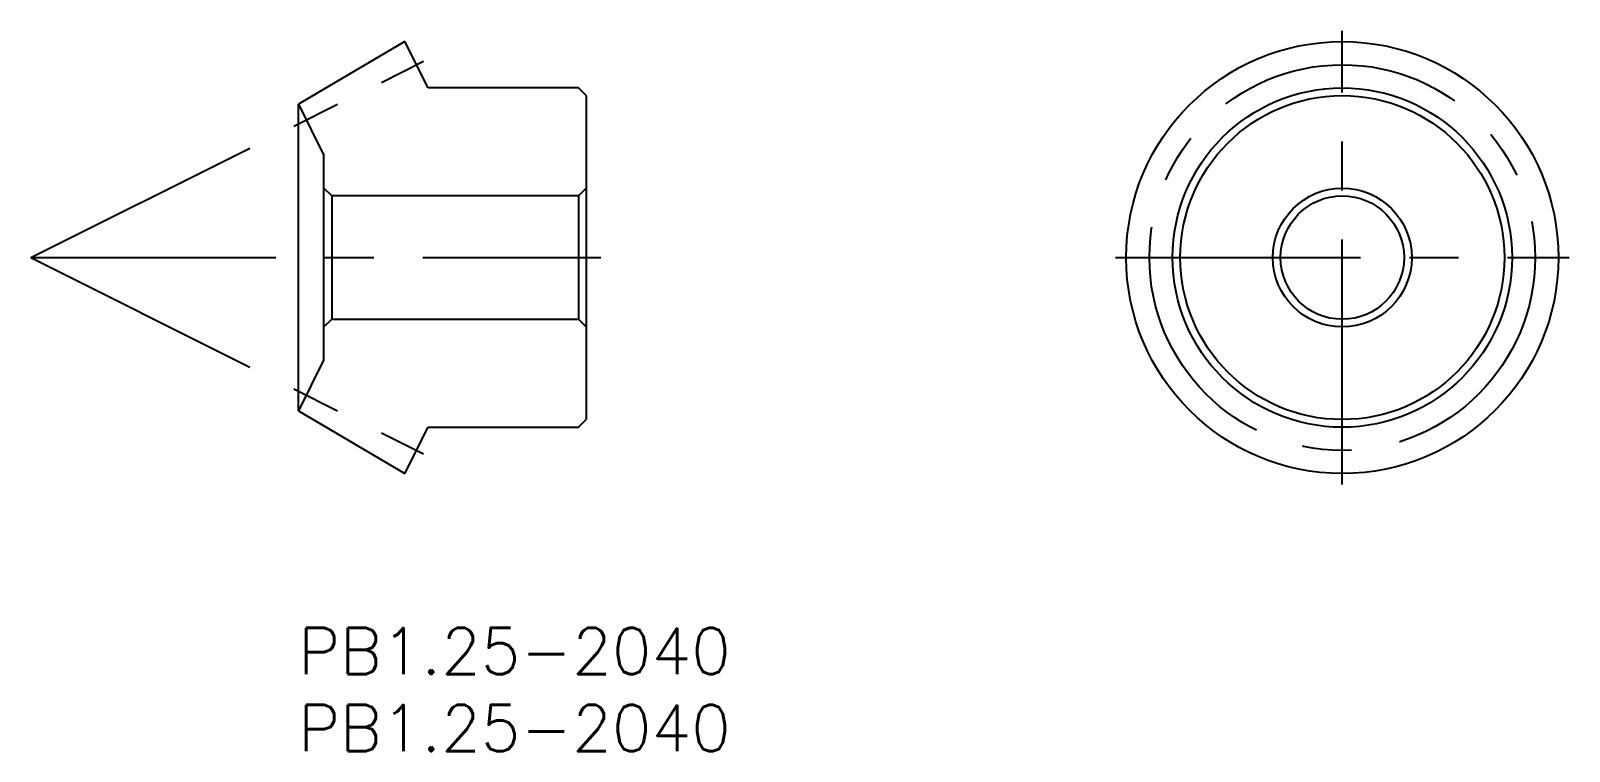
# Model space of a CAD drawing. Extents: x -17.3 to 82.4, y -8 to 38.7.
import ezdxf

# ---------------------------------------------------------------- set-up
doc = ezdxf.new("R2010")
doc.units = 0
doc.header["$LTSCALE"] = 0.5
doc.linetypes.add('CENTER', pattern=[50.8, 31.75, -6.35, 6.35, -6.35])
for name, color, linetype in [('MSM_CENTER', 1, 'CENTER'), ('MSM_CONTINUOUS', 7, 'CONTINUOUS'), ('MSM_PART_NUMBER', 7, 'CONTINUOUS')]:
    doc.layers.add(name, color=color, linetype=linetype)
doc.styles.get("Standard").update_dxf_attribs({"font": 'txt.shx', "height": 3, "bigfont": 'bigfont.shx'})

# ---------------------------------------------------------------- blocks, each defined once
blk = doc.blocks.new('*U17')
at = {"layer": 'MSM_PART_NUMBER'}
blk.add_text('PB1.25-2040', height=3, dxfattribs=at).set_placement((0, -3))
blk = doc.blocks.new('*U18')
at = {"layer": 'MSM_PART_NUMBER'}
blk.add_text('PB1.25-2040', height=3, dxfattribs=at).set_placement((0, -8))

msp = doc.modelspace()

# ---------------------------------------------------------------- linework, layer by layer
at = {"layer": 'MSM_CENTER'}
for p, q in [((67.655, 9.3), (67.655, 38.71)), ((-17.34, 24.005), (8.108, 36.729)), ((-17.34, 24.005), (19.593, 24.005)), ((-17.34, 24.005), (8.108, 11.281)), ((52.95, 24.005), (82.361, 24.005))]:
    msp.add_line(p, q, dxfattribs=at)
msp.add_circle((67.655, 24.005), 12.5, dxfattribs=at)
at = {"layer": 'MSM_CONTINUOUS'}
for p, q in [((6.91, 38.01), (0, 33.943)), ((8.41, 35.005), (6.91, 38.01)), ((18.16, 35.005), (8.41, 35.005)), ((18.66, 34.505), (18.16, 35.005)), ((0, 33.943), (1.66, 30.615)), ((0, 14.067), (0, 33.943)), ((18.66, 34.505), (18.66, 13.505)), ((1.66, 17.395), (1.66, 30.615)), ((2.16, 28.005), (1.66, 28.505)), ((18.16, 28.005), (2.16, 28.005)), ((2.16, 28.005), (2.16, 20.005)), ((18.66, 28.505), (18.16, 28.005)), ((18.16, 28.005), (18.16, 20.005)), ((1.66, 19.505), (2.16, 20.005)), ((2.16, 20.005), (18.16, 20.005)), ((18.16, 20.005), (18.66, 19.505)), ((1.66, 17.395), (0, 14.067)), ((0, 14.067), (6.91, 10)), ((6.91, 10), (8.41, 13.005)), ((8.41, 13.005), (18.16, 13.005)), ((18.16, 13.005), (18.66, 13.505))]:
    msp.add_line(p, q, dxfattribs=at)
for radius in [14.005, 11, 10.5, 4.5, 4]:
    msp.add_circle((67.655, 24.005), radius, dxfattribs=at)

# ---------------------------------------------------------------- block references
for name in ['*U17', '*U18']:
    msp.add_blockref(name, (0, 0), dxfattribs=at)

doc.saveas('drawing.dxf')
